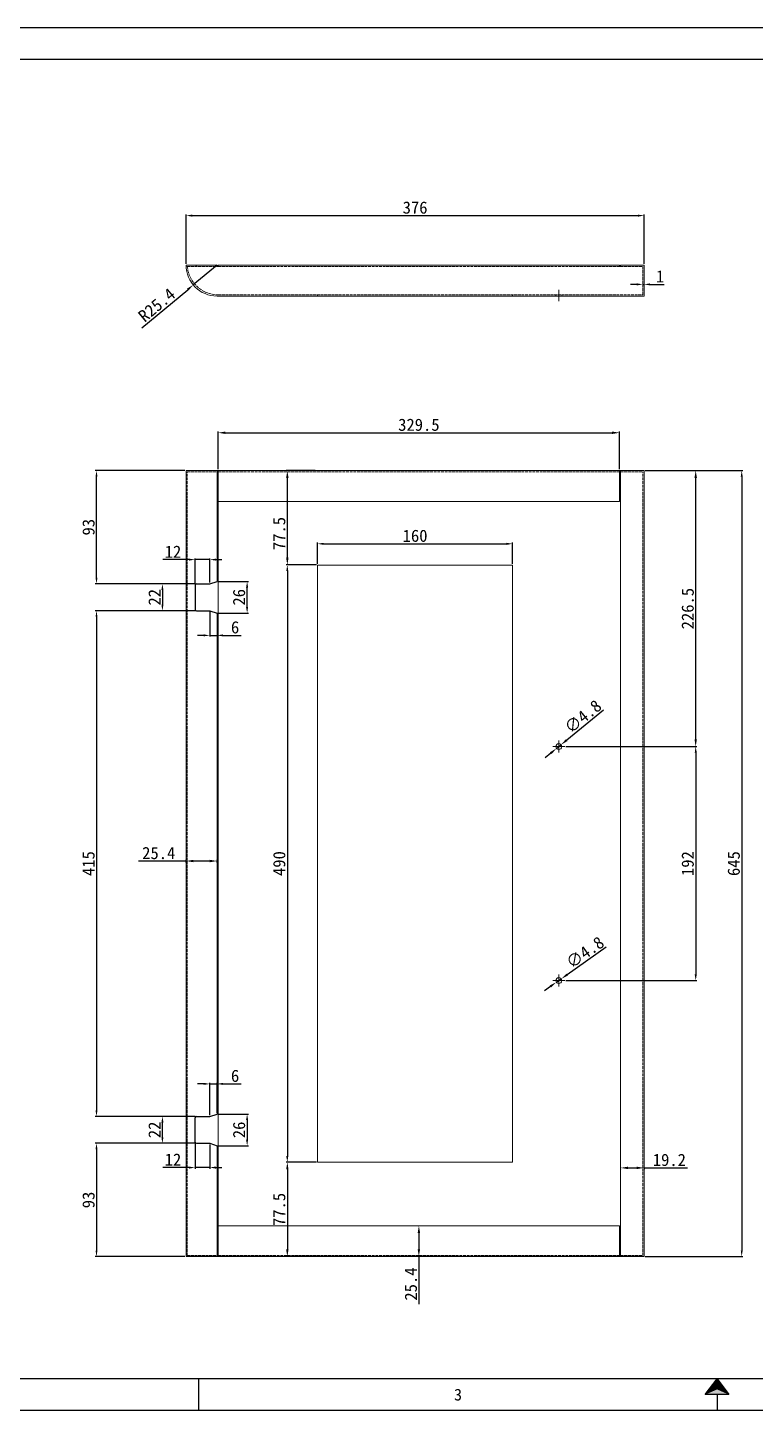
# Model space of a CAD drawing. Header units: millimetres. Extents: x 12436 to 30221, y 8547 to 23793.
# Drawn here: x 14589 to 15187, y 11352 to 12486 of the extents above; entities that cross this region are included whole.
import ezdxf
from ezdxf.enums import TextEntityAlignment as Align

# ---------------------------------------------------------------- set-up
doc = ezdxf.new("R2010")
doc.units = ezdxf.units.MM
doc.header["$PDSIZE"] = -1
for name, pattern in [('ACAD_ISO02W100', [15, 12, -3]), ('CENTER', [10.16, 6.35, -1.27, 1.27, -1.27]), ('CENTERX2', [20.32, 12.7, -2.54, 2.54, -2.54]), ('DOT', [0.25, 0, -0.25])]:
    doc.linetypes.add(name, pattern=pattern)
for name, color, linetype in [('print', 30, 'Continuous'), ('点画线', 1, 'CENTER'), ('虚线', 6, 'ACAD_ISO02W100')]:
    doc.layers.add(name, color=color, linetype=linetype)
doc.styles.add('Dartop', font='SIMFANG.TTF')
doc.dimstyles.new('0', dxfattribs={"dimtxt": 10, "dimasz": 5, "dimexe": 1, "dimexo": 1, "dimgap": 1.524, "dimtad": 1, "dimdec": 0, "dimzin": 0, "dimdsep": 46, "dimtxsty": 'Standard', "dimcen": 2.5, "dimclrd": 4, "dimclre": 4, "dimclrt": 4, "dimadec": 0, "dimazin": 0, "dimtfac": 1, "dimtdec": 0, "dimtmove": 0, "dimatfit": 3, "dimfxl": 1, "dimtzin": 0, "dimarcsym": 0})
doc.dimstyles.new('副本 ISO-25', dxfattribs={"dimtxt": 10, "dimasz": 6, "dimexe": 1, "dimexo": 1, "dimgap": 1.524, "dimtad": 1, "dimdec": 1, "dimzin": 0, "dimdsep": 46, "dimtxsty": 'Standard', "dimcen": 2.5, "dimclrd": 4, "dimclre": 4, "dimclrt": 4, "dimadec": 0, "dimazin": 0, "dimtfac": 1, "dimtdec": 1, "dimtmove": 0, "dimatfit": 3, "dimfxl": 1, "dimtzin": 0, "dimarcsym": 0})

# ---------------------------------------------------------------- blocks, each defined once
blk = doc.blocks.new('SW_CENTERMARKSYMBOL_1')
at = {"color": 0, "linetype": 'Continuous', "lineweight": 0}
for p, q in [((-2.5, 0), (-4.9, 0)), ((0, 0), (-2.5, 0)), ((0, 2.5), (0, 4.9)), ((0, 0), (0, 2.5)), ((0, 0), (0, -2.5)), ((0, 0), (2.5, 0)), ((2.5, 0), (4.9, 0)), ((0, -2.5), (0, -4.9))]:
    blk.add_line(p, q, dxfattribs=at)
blk = doc.blocks.new('*D479')
at = {"color": 4, "lineweight": -2}
for p, q in [((14744.9, 12291.6), (14725.4, 12275.4)), ((14683.1, 12240.1), (14720.8, 12271.5))]:
    blk.add_line(p, q, dxfattribs=at)
at = {"color": 4}
blk.add_solid([(14720.1, 12272.3), (14721.4, 12270.8), (14725.4, 12275.4)], dxfattribs=at)
at = {"layer": 'Defpoints', "color": 0}
for p in [(14744.9, 12291.6), (14725.4, 12275.4)]:
    blk.add_point(p, dxfattribs=at)
at = {"color": 4, "lineweight": 9, "insert": (14695.4, 12258.9), "char_height": 10, "attachment_point": 5, "rotation": 39.8161}
blk.add_mtext('R25.4', dxfattribs=at)
blk = doc.blocks.new('*D480')
at = {"color": 4, "lineweight": -2}
for p, q in [((14719.5, 12292.6), (14719.5, 12333.3)), ((14724.5, 12332.3), (15090.5, 12332.3)), ((15095.5, 12292.6), (15095.5, 12333.3))]:
    blk.add_line(p, q, dxfattribs=at)
at = {"color": 4}
for points in [[(14724.5, 12333.1), (14724.5, 12331.4), (14719.5, 12332.3)], [(15090.5, 12333.1), (15090.5, 12331.4), (15095.5, 12332.3)]]:
    blk.add_solid(points, dxfattribs=at)
at = {"layer": 'Defpoints', "color": 0}
for p in [(15095.5, 12332.3), (14719.5, 12291.6), (15095.5, 12291.6)]:
    blk.add_point(p, dxfattribs=at)
at = {"color": 4, "lineweight": 9, "insert": (14907.5, 12338.8), "char_height": 10, "attachment_point": 5}
blk.add_mtext('376', dxfattribs=at)
blk = doc.blocks.new('*D482')
at = {"color": 4, "lineweight": -2}
for p, q in [((15096.5, 12123.1), (15176.7, 12123.1)), ((15175.7, 12118.1), (15175.7, 11483.1)), ((15096.5, 11478.1), (15176.7, 11478.1))]:
    blk.add_line(p, q, dxfattribs=at)
at = {"color": 4}
for points in [[(15174.9, 12118.1), (15176.5, 12118.1), (15175.7, 12123.1)], [(15174.9, 11483.1), (15176.5, 11483.1), (15175.7, 11478.1)]]:
    blk.add_solid(points, dxfattribs=at)
at = {"layer": 'Defpoints', "color": 0}
for p in [(15095.5, 12123.1), (15095.5, 11478.1), (15175.7, 11478.1)]:
    blk.add_point(p, dxfattribs=at)
at = {"color": 4, "lineweight": 9, "insert": (15169.2, 11800.6), "char_height": 10, "attachment_point": 5, "rotation": 90}
blk.add_mtext('645', dxfattribs=at)
blk = doc.blocks.new('*D483')
at = {"color": 4, "lineweight": -2}
for p, q in [((14745.8, 12124.1), (14745.8, 12155.1)), ((14751.8, 12154.1), (15069.3, 12154.1)), ((15075.3, 12124.1), (15075.3, 12155.1))]:
    blk.add_line(p, q, dxfattribs=at)
at = {"color": 4}
for points in [[(14751.8, 12155.1), (14751.8, 12153.1), (14745.8, 12154.1)], [(15069.3, 12155.1), (15069.3, 12153.1), (15075.3, 12154.1)]]:
    blk.add_solid(points, dxfattribs=at)
at = {"layer": 'Defpoints', "color": 0}
for p in [(15075.3, 12154.1), (14745.8, 12123.1), (15075.3, 12123.1)]:
    blk.add_point(p, dxfattribs=at)
at = {"color": 4, "lineweight": 9, "insert": (14910.6, 12160.6), "char_height": 10, "attachment_point": 5}
blk.add_mtext('329.5', dxfattribs=at)
blk = doc.blocks.new('*D484')
at = {"color": 4, "lineweight": -2}
for p, q in [((15062.2, 11926.6), (15032, 11901.9)), ((15019, 11891.3), (15014.3, 11887.5)), ((15023.6, 11895.1), (15027.3, 11898.1))]:
    blk.add_line(p, q, dxfattribs=at)
at = {"color": 4}
for points in [[(15031.4, 11902.7), (15032.6, 11901.1), (15027.3, 11898.1)], [(15018.3, 11892), (15019.6, 11890.5), (15023.6, 11895.1)]]:
    blk.add_solid(points, dxfattribs=at)
at = {"layer": 'Defpoints', "color": 0}
for p in [(15023.6, 11895.1), (15027.3, 11898.1)]:
    blk.add_point(p, dxfattribs=at)
at = {"color": 4, "lineweight": 9, "insert": (15045.3, 11921.2), "char_height": 10, "attachment_point": 5, "rotation": 39.2438}
blk.add_mtext('∅4.8', dxfattribs=at)
blk = doc.blocks.new('*D485')
at = {"color": 4, "lineweight": -2}
for p, q in [((15064.3, 11731.9), (15032.4, 11709.4)), ((15018.6, 11699.7), (15013.7, 11696.3)), ((15023.5, 11703.2), (15027.4, 11706))]:
    blk.add_line(p, q, dxfattribs=at)
at = {"color": 4}
for points in [[(15031.8, 11710.2), (15032.9, 11708.6), (15027.4, 11706)], [(15018, 11700.6), (15019.2, 11698.9), (15023.5, 11703.2)]]:
    blk.add_solid(points, dxfattribs=at)
at = {"layer": 'Defpoints', "color": 0}
for p in [(15023.5, 11703.2), (15027.4, 11706)]:
    blk.add_point(p, dxfattribs=at)
at = {"color": 4, "lineweight": 9, "insert": (15047, 11727.7), "char_height": 10, "attachment_point": 5, "rotation": 35.1368}
blk.add_mtext('∅4.8', dxfattribs=at)
blk = doc.blocks.new('*D486')
at = {"color": 4, "lineweight": -2}
for p, q in [((15032.4, 11896.6), (15138.9, 11896.6)), ((15137.9, 11891.6), (15137.9, 11709.6)), ((15031.4, 11704.6), (15138.9, 11704.6))]:
    blk.add_line(p, q, dxfattribs=at)
at = {"color": 4}
for points in [[(15137.1, 11891.6), (15138.8, 11891.6), (15137.9, 11896.6)], [(15137.1, 11709.6), (15138.8, 11709.6), (15137.9, 11704.6)]]:
    blk.add_solid(points, dxfattribs=at)
at = {"layer": 'Defpoints', "color": 0}
for p in [(15031.4, 11896.6), (15030.4, 11704.6), (15137.9, 11704.6)]:
    blk.add_point(p, dxfattribs=at)
at = {"color": 4, "lineweight": 9, "insert": (15131.4, 11800.6), "char_height": 10, "attachment_point": 5, "rotation": 90}
blk.add_mtext('192', dxfattribs=at)
blk = doc.blocks.new('*D487')
at = {"color": 4, "lineweight": -2}
for p, q in [((15096.5, 12123.1), (15138.9, 12123.1)), ((15137.9, 11902.6), (15137.9, 12117.1)), ((15031.4, 11896.6), (15138.9, 11896.6))]:
    blk.add_line(p, q, dxfattribs=at)
at = {"color": 4}
for points in [[(15136.9, 12117.1), (15138.9, 12117.1), (15137.9, 12123.1)], [(15136.9, 11902.6), (15138.9, 11902.6), (15137.9, 11896.6)]]:
    blk.add_solid(points, dxfattribs=at)
at = {"layer": 'Defpoints', "color": 0}
for p in [(15095.5, 12123.1), (15137.9, 12123.1), (15030.4, 11896.6)]:
    blk.add_point(p, dxfattribs=at)
at = {"color": 4, "lineweight": 9, "insert": (15131.4, 12009.8), "char_height": 10, "attachment_point": 5, "rotation": 90}
blk.add_mtext('226.5', dxfattribs=at)
blk = doc.blocks.new('*D488')
at = {"color": 4, "lineweight": -2}
for p, q in [((14827.5, 12046.6), (14827.5, 12064)), ((14832.5, 12063), (14982.5, 12063)), ((14987.5, 12046.6), (14987.5, 12064))]:
    blk.add_line(p, q, dxfattribs=at)
at = {"color": 4}
for points in [[(14832.5, 12063.8), (14832.5, 12062.1), (14827.5, 12063)], [(14982.5, 12063.8), (14982.5, 12062.1), (14987.5, 12063)]]:
    blk.add_solid(points, dxfattribs=at)
at = {"layer": 'Defpoints', "color": 0}
for p in [(14987.5, 12063), (14827.5, 12045.6), (14987.5, 12045.6)]:
    blk.add_point(p, dxfattribs=at)
at = {"color": 4, "lineweight": 9, "insert": (14907.5, 12069.5), "char_height": 10, "attachment_point": 5}
blk.add_mtext('160', dxfattribs=at)
blk = doc.blocks.new('*D489')
at = {"color": 4, "lineweight": -2}
for p, q in [((14826.5, 12045.6), (14801.6, 12045.6)), ((14802.6, 12040.6), (14802.6, 11560.6)), ((14826.5, 11555.6), (14801.6, 11555.6))]:
    blk.add_line(p, q, dxfattribs=at)
at = {"color": 4}
for points in [[(14801.7, 12040.6), (14803.4, 12040.6), (14802.6, 12045.6)], [(14801.7, 11560.6), (14803.4, 11560.6), (14802.6, 11555.6)]]:
    blk.add_solid(points, dxfattribs=at)
at = {"layer": 'Defpoints', "color": 0}
for p in [(14827.5, 12045.6), (14802.6, 11555.6), (14827.5, 11555.6)]:
    blk.add_point(p, dxfattribs=at)
at = {"color": 4, "lineweight": 9, "insert": (14796, 11800.6), "char_height": 10, "attachment_point": 5, "rotation": 90}
blk.add_mtext('490', dxfattribs=at)
blk = doc.blocks.new('*D490')
at = {"color": 4, "lineweight": -2}
for p, q in [((14825.5, 12123.1), (14801.6, 12123.1)), ((14802.6, 12051.6), (14802.6, 12117.1)), ((14826.5, 12045.6), (14801.6, 12045.6))]:
    blk.add_line(p, q, dxfattribs=at)
at = {"color": 4}
for points in [[(14801.6, 12117.1), (14803.6, 12117.1), (14802.6, 12123.1)], [(14801.6, 12051.6), (14803.6, 12051.6), (14802.6, 12045.6)]]:
    blk.add_solid(points, dxfattribs=at)
at = {"layer": 'Defpoints', "color": 0}
for p in [(14802.6, 12123.1), (14826.5, 12123.1), (14827.5, 12045.6)]:
    blk.add_point(p, dxfattribs=at)
at = {"color": 4, "lineweight": 9, "insert": (14796, 12071.4), "char_height": 10, "attachment_point": 5, "rotation": 90}
blk.add_mtext('77.5', dxfattribs=at)
blk = doc.blocks.new('*D491')
at = {"color": 4, "lineweight": -2}
for p, q in [((15076.3, 11550.1), (15076.3, 11549.9)), ((15082.3, 11550.9), (15089.5, 11550.9)), ((15095.5, 11550.9), (15131.2, 11550.9)), ((15095.5, 11550.1), (15095.5, 11549.9))]:
    blk.add_line(p, q, dxfattribs=at)
at = {"color": 4}
for points in [[(15082.3, 11551.9), (15082.3, 11549.9), (15076.3, 11550.9)], [(15089.5, 11551.9), (15089.5, 11549.9), (15095.5, 11550.9)]]:
    blk.add_solid(points, dxfattribs=at)
at = {"layer": 'Defpoints', "color": 0}
for p in [(15076.3, 11551.1), (15095.5, 11551.1), (15095.5, 11550.9)]:
    blk.add_point(p, dxfattribs=at)
at = {"color": 4, "lineweight": 9, "insert": (15116.3, 11557.4), "char_height": 10, "attachment_point": 5}
blk.add_mtext('19.2', dxfattribs=at)
blk = doc.blocks.new('*D492')
at = {"color": 4, "lineweight": -2}
for p, q in [((14910.6, 11497.5), (14910.6, 11484.1)), ((14910.6, 11478.1), (14910.6, 11439))]:
    blk.add_line(p, q, dxfattribs=at)
at = {"color": 4}
for points in [[(14909.6, 11497.5), (14911.6, 11497.5), (14910.6, 11503.5)], [(14909.6, 11484.1), (14911.6, 11484.1), (14910.6, 11478.1)]]:
    blk.add_solid(points, dxfattribs=at)
at = {"layer": 'Defpoints', "color": 0}
for p in [(14910.6, 11503.5), (14910.6, 11478.1), (14910.6, 11478.1)]:
    blk.add_point(p, dxfattribs=at)
at = {"color": 4, "lineweight": 9, "insert": (14904.1, 11455.6), "char_height": 10, "attachment_point": 5, "rotation": 90}
blk.add_mtext('25.4', dxfattribs=at)
blk = doc.blocks.new('*D493')
at = {"color": 4, "lineweight": -2}
for p, q in [((14719.5, 11802.7), (14680.4, 11802.7)), ((14719.5, 11801.6), (14719.5, 11803.7)), ((14738.9, 11802.7), (14725.5, 11802.7)), ((14744.9, 11801.6), (14744.9, 11803.7))]:
    blk.add_line(p, q, dxfattribs=at)
at = {"color": 4}
for points in [[(14725.5, 11803.7), (14725.5, 11801.7), (14719.5, 11802.7)], [(14738.9, 11803.7), (14738.9, 11801.7), (14744.9, 11802.7)]]:
    blk.add_solid(points, dxfattribs=at)
at = {"layer": 'Defpoints', "color": 0}
for p in [(14719.5, 11802.7), (14719.5, 11800.6), (14744.9, 11800.6)]:
    blk.add_point(p, dxfattribs=at)
at = {"color": 4, "lineweight": 9, "insert": (14697, 11809.2), "char_height": 10, "attachment_point": 5}
blk.add_mtext('25.4', dxfattribs=at)
blk = doc.blocks.new('*D494')
at = {"color": 4, "lineweight": -2}
for p, q in [((15089.5, 12275.8), (15084.5, 12275.8)), ((15094.5, 12275.8), (15095.5, 12275.8)), ((15100.5, 12275.8), (15111.9, 12275.8)), ((15094.5, 12274.9), (15094.5, 12274.8)), ((15095.5, 12274.9), (15095.5, 12274.8))]:
    blk.add_line(p, q, dxfattribs=at)
at = {"color": 4}
for points in [[(15089.5, 12276.7), (15089.5, 12275), (15094.5, 12275.8)], [(15100.5, 12276.7), (15100.5, 12275), (15095.5, 12275.8)]]:
    blk.add_solid(points, dxfattribs=at)
at = {"layer": 'Defpoints', "color": 0}
for p in [(15094.5, 12275.9), (15095.5, 12275.9), (15095.5, 12275.8)]:
    blk.add_point(p, dxfattribs=at)
at = {"color": 4, "lineweight": 9, "insert": (15108.7, 12282.4), "char_height": 10, "attachment_point": 5}
blk.add_mtext('1', dxfattribs=at)
blk = doc.blocks.new('*D503')
at = {"color": 4, "lineweight": -2}
for p, q in [((14826.5, 11555.6), (14801.6, 11555.6)), ((14802.6, 11549.6), (14802.6, 11484.1)), ((14826.5, 11478.1), (14801.6, 11478.1))]:
    blk.add_line(p, q, dxfattribs=at)
at = {"color": 4}
for points in [[(14801.6, 11549.6), (14803.6, 11549.6), (14802.6, 11555.6)], [(14801.6, 11484.1), (14803.6, 11484.1), (14802.6, 11478.1)]]:
    blk.add_solid(points, dxfattribs=at)
at = {"layer": 'Defpoints', "color": 0}
for p in [(14827.5, 11555.6), (14802.6, 11478.1), (14827.5, 11478.1)]:
    blk.add_point(p, dxfattribs=at)
at = {"color": 4, "lineweight": 9, "insert": (14796, 11516.8), "char_height": 10, "attachment_point": 5, "rotation": 90}
blk.add_mtext('77.5', dxfattribs=at)
blk = doc.blocks.new('*D506')
at = {"color": 4, "lineweight": -2}
for p, q in [((14718.5, 12123.1), (14644.9, 12123.1)), ((14645.9, 12035.1), (14645.9, 12118.1)), ((14726.9, 12030.1), (14644.9, 12030.1))]:
    blk.add_line(p, q, dxfattribs=at)
at = {"color": 4}
for points in [[(14645.1, 12118.1), (14646.7, 12118.1), (14645.9, 12123.1)], [(14645.1, 12035.1), (14646.7, 12035.1), (14645.9, 12030.1)]]:
    blk.add_solid(points, dxfattribs=at)
at = {"layer": 'Defpoints', "color": 0}
for p in [(14645.9, 12123.1), (14719.5, 12123.1), (14727.9, 12030.1)]:
    blk.add_point(p, dxfattribs=at)
at = {"color": 4, "lineweight": 9, "insert": (14639.4, 12076.6), "char_height": 10, "attachment_point": 5, "rotation": 90}
blk.add_mtext('93', dxfattribs=at)
blk = doc.blocks.new('*D507')
at = {"color": 4, "lineweight": -2}
for p, q in [((14726.9, 12008.1), (14644.9, 12008.1)), ((14645.9, 12003.1), (14645.9, 11598.1)), ((14726.9, 11593.1), (14644.9, 11593.1))]:
    blk.add_line(p, q, dxfattribs=at)
at = {"color": 4}
for points in [[(14645.1, 12003.1), (14646.7, 12003.1), (14645.9, 12008.1)], [(14645.1, 11598.1), (14646.7, 11598.1), (14645.9, 11593.1)]]:
    blk.add_solid(points, dxfattribs=at)
at = {"layer": 'Defpoints', "color": 0}
for p in [(14727.9, 12008.1), (14645.9, 11593.1), (14727.9, 11593.1)]:
    blk.add_point(p, dxfattribs=at)
at = {"color": 4, "lineweight": 9, "insert": (14639.4, 11800.6), "char_height": 10, "attachment_point": 5, "rotation": 90}
blk.add_mtext('415', dxfattribs=at)
blk = doc.blocks.new('*U469')
at = {"color": 254, "linetype": 'Continuous', "extrusion": (0, 0, -1)}
for points in [[(-17, 0.333), (-16.812, 0.25), (-17, 0.5)], [(-17, 0.333), (-17, 0.5), (-17.188, 0.25)], [(-17, 0.333), (-17.188, 0.25), (-16.812, 0.25)]]:
    blk.add_solid(points, dxfattribs=at)
blk = doc.blocks.new('*D526')
at = {"color": 4, "lineweight": -2}
for p, q in [((14726.9, 12030.1), (14699, 12030.1)), ((14700, 12025.1), (14700, 12013.1)), ((14726.9, 12008.1), (14699, 12008.1))]:
    blk.add_line(p, q, dxfattribs=at)
at = {"color": 4}
for points in [[(14699.2, 12025.1), (14700.9, 12025.1), (14700, 12030.1)], [(14699.2, 12013.1), (14700.9, 12013.1), (14700, 12008.1)]]:
    blk.add_solid(points, dxfattribs=at)
at = {"layer": 'Defpoints', "color": 0}
for p in [(14727.9, 12030.1), (14700, 12008.1), (14727.9, 12008.1)]:
    blk.add_point(p, dxfattribs=at)
at = {"color": 4, "lineweight": 9, "insert": (14693.5, 12019.1), "char_height": 10, "attachment_point": 5, "rotation": 90}
blk.add_mtext('22', dxfattribs=at)
blk = doc.blocks.new('*D527')
at = {"color": 4, "lineweight": -2}
for p, q in [((14726.9, 11571.1), (14644.9, 11571.1)), ((14645.9, 11566.1), (14645.9, 11483.1)), ((14718.5, 11478.1), (14644.9, 11478.1))]:
    blk.add_line(p, q, dxfattribs=at)
at = {"color": 4}
for points in [[(14645.1, 11566.1), (14646.7, 11566.1), (14645.9, 11571.1)], [(14645.1, 11483.1), (14646.7, 11483.1), (14645.9, 11478.1)]]:
    blk.add_solid(points, dxfattribs=at)
at = {"layer": 'Defpoints', "color": 0}
for p in [(14727.9, 11571.1), (14645.9, 11478.1), (14719.5, 11478.1)]:
    blk.add_point(p, dxfattribs=at)
at = {"color": 4, "lineweight": 9, "insert": (14639.4, 11524.6), "char_height": 10, "attachment_point": 5, "rotation": 90}
blk.add_mtext('93', dxfattribs=at)
blk = doc.blocks.new('*D528')
at = {"color": 4, "lineweight": -2}
for p, q in [((14721.9, 12050), (14700.5, 12050)), ((14726.9, 12030.1), (14726.9, 12051)), ((14738.9, 12050), (14726.9, 12050)), ((14738.9, 12031.1), (14738.9, 12051)), ((14743.9, 12050), (14748.9, 12050))]:
    blk.add_line(p, q, dxfattribs=at)
at = {"color": 4}
for points in [[(14721.9, 12050.8), (14721.9, 12049.2), (14726.9, 12050)], [(14743.9, 12050.8), (14743.9, 12049.2), (14738.9, 12050)]]:
    blk.add_solid(points, dxfattribs=at)
at = {"layer": 'Defpoints', "color": 0}
for p in [(14726.9, 12050), (14726.9, 12029.1), (14738.9, 12030.1)]:
    blk.add_point(p, dxfattribs=at)
at = {"color": 4, "lineweight": 9, "insert": (14708.7, 12056.5), "char_height": 10, "attachment_point": 5}
blk.add_mtext('12', dxfattribs=at)
blk = doc.blocks.new('*D529')
at = {"color": 4, "lineweight": -2}
for p, q in [((14745.9, 12032.1), (14770.6, 12032.1)), ((14769.6, 12011.1), (14769.6, 12027.1)), ((14745.9, 12006.1), (14770.6, 12006.1))]:
    blk.add_line(p, q, dxfattribs=at)
at = {"color": 4}
for points in [[(14768.7, 12027.1), (14770.4, 12027.1), (14769.6, 12032.1)], [(14768.7, 12011.1), (14770.4, 12011.1), (14769.6, 12006.1)]]:
    blk.add_solid(points, dxfattribs=at)
at = {"layer": 'Defpoints', "color": 0}
for p in [(14744.9, 12032.1), (14769.6, 12032.1), (14744.9, 12006.1)]:
    blk.add_point(p, dxfattribs=at)
at = {"color": 4, "lineweight": 9, "insert": (14763, 12019.1), "char_height": 10, "attachment_point": 5, "rotation": 90}
blk.add_mtext('26', dxfattribs=at)
blk = doc.blocks.new('*D530')
at = {"color": 4, "lineweight": -2}
for p, q in [((14738.9, 12007.1), (14738.9, 11986.8)), ((14744.9, 12005.1), (14744.9, 11986.8)), ((14733.9, 11987.8), (14728.9, 11987.8)), ((14738.9, 11987.8), (14744.9, 11987.8)), ((14749.9, 11987.8), (14764.6, 11987.8))]:
    blk.add_line(p, q, dxfattribs=at)
at = {"color": 4}
for points in [[(14733.9, 11988.7), (14733.9, 11987), (14738.9, 11987.8)], [(14749.9, 11988.7), (14749.9, 11987), (14744.9, 11987.8)]]:
    blk.add_solid(points, dxfattribs=at)
at = {"layer": 'Defpoints', "color": 0}
for p in [(14738.9, 12008.1), (14744.9, 12006.1), (14744.9, 11987.8)]:
    blk.add_point(p, dxfattribs=at)
at = {"color": 4, "lineweight": 9, "insert": (14759.7, 11994.4), "char_height": 10, "attachment_point": 5}
blk.add_mtext('6', dxfattribs=at)
blk = doc.blocks.new('*D531')
at = {"color": 4, "lineweight": -2}
for p, q in [((14726.9, 11593.1), (14699, 11593.1)), ((14700, 11576.1), (14700, 11588.1)), ((14726.9, 11571.1), (14699, 11571.1))]:
    blk.add_line(p, q, dxfattribs=at)
at = {"color": 4}
for points in [[(14699.2, 11588.1), (14700.9, 11588.1), (14700, 11593.1)], [(14699.2, 11576.1), (14700.9, 11576.1), (14700, 11571.1)]]:
    blk.add_solid(points, dxfattribs=at)
at = {"layer": 'Defpoints', "color": 0}
for p in [(14700, 11593.1), (14727.9, 11593.1), (14727.9, 11571.1)]:
    blk.add_point(p, dxfattribs=at)
at = {"color": 4, "lineweight": 9, "insert": (14693.5, 11582.1), "char_height": 10, "attachment_point": 5, "rotation": 90}
blk.add_mtext('22', dxfattribs=at)
blk = doc.blocks.new('*D532')
at = {"color": 4, "lineweight": -2}
for p, q in [((14726.9, 11571.1), (14726.9, 11550.2)), ((14738.9, 11570.1), (14738.9, 11550.2)), ((14721.9, 11551.2), (14700.5, 11551.2)), ((14738.9, 11551.2), (14726.9, 11551.2)), ((14743.9, 11551.2), (14748.9, 11551.2))]:
    blk.add_line(p, q, dxfattribs=at)
at = {"color": 4}
for points in [[(14721.9, 11552), (14721.9, 11550.3), (14726.9, 11551.2)], [(14743.9, 11552), (14743.9, 11550.3), (14738.9, 11551.2)]]:
    blk.add_solid(points, dxfattribs=at)
at = {"layer": 'Defpoints', "color": 0}
for p in [(14726.9, 11572.1), (14738.9, 11571.1), (14726.9, 11551.2)]:
    blk.add_point(p, dxfattribs=at)
at = {"color": 4, "lineweight": 9, "insert": (14708.7, 11557.7), "char_height": 10, "attachment_point": 5}
blk.add_mtext('12', dxfattribs=at)
blk = doc.blocks.new('*D533')
at = {"color": 4, "lineweight": -2}
for p, q in [((14745.9, 11595.1), (14770.6, 11595.1)), ((14769.6, 11590.1), (14769.6, 11574.1)), ((14745.9, 11569.1), (14770.6, 11569.1))]:
    blk.add_line(p, q, dxfattribs=at)
at = {"color": 4}
for points in [[(14768.7, 11590.1), (14770.4, 11590.1), (14769.6, 11595.1)], [(14768.7, 11574.1), (14770.4, 11574.1), (14769.6, 11569.1)]]:
    blk.add_solid(points, dxfattribs=at)
at = {"layer": 'Defpoints', "color": 0}
for p in [(14744.9, 11595.1), (14744.9, 11569.1), (14769.6, 11569.1)]:
    blk.add_point(p, dxfattribs=at)
at = {"color": 4, "lineweight": 9, "insert": (14763, 11582.1), "char_height": 10, "attachment_point": 5, "rotation": 90}
blk.add_mtext('26', dxfattribs=at)
blk = doc.blocks.new('*D534')
at = {"color": 4, "lineweight": -2}
for p, q in [((14733.9, 11619.8), (14728.9, 11619.8)), ((14738.9, 11594.1), (14738.9, 11620.8)), ((14738.9, 11619.8), (14744.9, 11619.8)), ((14744.9, 11596.1), (14744.9, 11620.8)), ((14749.9, 11619.8), (14764.6, 11619.8))]:
    blk.add_line(p, q, dxfattribs=at)
at = {"color": 4}
for points in [[(14733.9, 11620.7), (14733.9, 11619), (14738.9, 11619.8)], [(14749.9, 11620.7), (14749.9, 11619), (14744.9, 11619.8)]]:
    blk.add_solid(points, dxfattribs=at)
at = {"layer": 'Defpoints', "color": 0}
for p in [(14744.9, 11619.8), (14744.9, 11595.1), (14738.9, 11593.1)]:
    blk.add_point(p, dxfattribs=at)
at = {"color": 4, "lineweight": 9, "insert": (14759.7, 11626.4), "char_height": 10, "attachment_point": 5}
blk.add_mtext('6', dxfattribs=at)

msp = doc.modelspace()

# ---------------------------------------------------------------- linework, layer by layer
for p, q in [((14445.65, 12460.7), (15980.568, 12460.7)), ((14726.883, 12029.078), (14726.883, 12009.078)), ((14727.883, 12030.078), (14738.883, 12030.078)), ((14738.883, 12030.078), (14744.883, 12032.078)), ((14727.883, 12008.078), (14738.883, 12008.078)), ((14738.883, 12008.078), (14744.883, 12006.078)), ((14738.883, 11593.078), (14744.883, 11595.078)), ((14726.883, 11572.078), (14726.883, 11592.078)), ((14727.883, 11593.078), (14738.883, 11593.078)), ((14727.883, 11571.078), (14738.883, 11571.078)), ((14738.883, 11571.078), (14744.883, 11569.078))]:
    msp.add_line(p, q)
at = {"color": 7, "linetype": 'Continuous', "lineweight": 15}
for p, q in [((14744.883, 12291.642), (14719.483, 12291.642)), ((14744.883, 12290.642), (14744.883, 12291.642)), ((14744.883, 12290.642), (14745.883, 12290.642)), ((14745.883, 12290.642), (14745.883, 12291.642)), ((15075.283, 12291.642), (14745.883, 12291.642)), ((15075.283, 12290.642), (15075.283, 12291.642)), ((15075.283, 12290.642), (15076.283, 12290.642)), ((15076.283, 12291.642), (15076.283, 12290.642)), ((15095.483, 12291.642), (15076.283, 12291.642)), ((15095.483, 12266.242), (15095.483, 12291.642)), ((14744.883, 12266.242), (15095.483, 12266.242)), ((14719.483, 11478.078), (14719.483, 12123.078)), ((14744.883, 12123.078), (14719.483, 12123.078)), ((14744.883, 12032.078), (14744.883, 12123.078)), ((14744.883, 12123.078), (14745.883, 12123.078)), ((14744.883, 12122.078), (14745.804, 12122.078)), ((14745.804, 12123.078), (14745.804, 11479.078)), ((15075.283, 12123.078), (14745.883, 12123.078)), ((15075.283, 12097.678), (15075.283, 12123.078)), ((15075.283, 12123.078), (15076.283, 12123.078)), ((15075.283, 12122.078), (15076.283, 12122.078)), ((15076.283, 11478.078), (15076.283, 12123.078)), ((15095.483, 12123.078), (15076.283, 12123.078)), ((15095.483, 11478.078), (15095.483, 12123.078)), ((14745.883, 12097.678), (15075.283, 12097.678)), ((14827.483, 12045.578), (14987.483, 12045.578)), ((14827.483, 11555.578), (14827.483, 12045.578)), ((14987.483, 12045.578), (14987.483, 11555.578)), ((14744.883, 11595.078), (14744.883, 12006.078)), ((14744.883, 11478.078), (14744.883, 11569.078)), ((14987.483, 11555.578), (14827.483, 11555.578)), ((14745.883, 11478.078), (14745.883, 11503.478)), ((14745.883, 11503.478), (15075.283, 11503.478)), ((15075.283, 11503.478), (15075.283, 11478.078)), ((14744.883, 11478.078), (14719.483, 11478.078)), ((14744.883, 11479.078), (14745.883, 11479.078)), ((14744.883, 11478.078), (14745.883, 11478.078)), ((15075.283, 11478.078), (14745.883, 11478.078)), ((15075.283, 11479.078), (15076.283, 11479.078)), ((15075.283, 11478.078), (15076.283, 11478.078)), ((15095.483, 11478.078), (15076.283, 11478.078))]:
    msp.add_line(p, q, dxfattribs=at)
at = {"color": 0}
for p, q in [((15980.568, 11377.757), (14445.65, 11377.757)), ((14730.027, 11351.973), (14730.027, 11377.757)), ((15155.468, 11364.865), (15155.468, 11351.973))]:
    msp.add_line(p, q, dxfattribs=at)
at = {"color": 0, "linetype": 'DOT'}
msp.add_line((16006.352, 11351.973), (14394.082, 11351.973), dxfattribs=at)
at = {"color": 0}
msp.add_lwpolyline([(15155.468, 11377.757), (15165.138, 11364.865), (15145.799, 11364.865), (15155.468, 11377.757)], close=True, dxfattribs=at)
at = {"color": 7, "linetype": 'Continuous', "lineweight": 15}
for centre in [(15025.483, 11896.578), (15025.483, 11704.578)]:
    msp.add_circle(centre, 2.4, dxfattribs=at)
msp.add_arc((14744.883, 12291.642), 25.4, 180, 270, dxfattribs=at)
for centre, start, end in [((14727.883, 12029.078), 90, 180), ((14727.883, 12009.078), 180, 270), ((14727.883, 11592.078), 90, 180), ((14727.883, 11572.078), 180, 270)]:
    msp.add_arc(centre, 1, start, end)
at = {"layer": 'print', "color": 4}
msp.add_lwpolyline([(14394.082, 12486.484), (16032.136, 12486.484), (16032.136, 11351.973), (14394.082, 11351.973)], close=True, dxfattribs=at)
at = {"layer": '点画线', "linetype": 'CENTERX2', "lineweight": 0}
msp.add_line((15025.483, 12262.033), (15025.483, 12271.313), dxfattribs=at)
at = {"layer": '虚线', "linetype": 'ACAD_ISO02W100', "lineweight": 0, "ltscale": 0.2}
for p, q in [((14720.483, 12290.642), (14744.883, 12290.642)), ((14745.883, 12290.642), (15075.283, 12290.642)), ((15076.283, 12290.642), (15094.483, 12290.642)), ((15094.483, 12267.242), (15094.483, 12290.642)), ((14745.804, 12267.242), (15094.483, 12267.242)), ((14827.483, 12267.242), (14827.483, 12266.242)), ((14987.483, 12267.242), (14987.483, 12266.242)), ((14720.483, 11479.078), (14720.483, 12122.078)), ((14720.483, 12122.078), (14744.883, 12122.078)), ((14745.804, 12122.078), (15075.283, 12122.078)), ((15076.283, 12122.078), (15094.483, 12122.078)), ((15094.483, 11479.078), (15094.483, 12122.078)), ((14720.483, 11479.078), (14744.883, 11479.078)), ((14745.883, 11479.078), (15075.283, 11479.078)), ((15076.283, 11479.078), (15094.483, 11479.078))]:
    msp.add_line(p, q, dxfattribs=at)
msp.add_arc((14745.804, 12292.642), 25.4, 184.516154, 270, dxfattribs=at)
for points in [[(14727.633, 12291.642), (14727.633, 12290.642)], [(15023.083, 12267.242), (15023.083, 12266.242)], [(15027.883, 12266.242), (15027.883, 12267.242)]]:
    msp.add_open_spline(points, degree=1, dxfattribs=at)

# ---------------------------------------------------------------- block references
at = {"color": 0, "linetype": 'Continuous', "xscale": 51.5687079656127, "yscale": 51.56870796600379, "zscale": 51.56870796599966}
msp.add_blockref('*U469', (14278.8, 11351.973), dxfattribs=at)
at = {"layer": '点画线', "lineweight": 0}
for p in [(15025.483, 11896.578), (15025.483, 11704.578)]:
    msp.add_blockref('SW_CENTERMARKSYMBOL_1', p, dxfattribs=at)

# ---------------------------------------------------------------- texts
at = {"color": 0, "style": 'Dartop'}
msp.add_text('3', height=9.669, dxfattribs=at).set_placement((14942.748, 11364.865), align=Align.MIDDLE_CENTER)

# ---------------------------------------------------------------- dimensions: what is measured, and where the dimension line sits
at = {"lineweight": 9}
for base, p1, p2, dimstyle, picture, middle in [((15095.483, 12332.253), (14719.483, 12291.642), (15095.483, 12291.642), '0', '*D480', (14907.483, 12338.777)), ((15095.483, 12275.834), (15094.483, 12275.912), (15095.483, 12275.912), '0', '*D494', (15108.673, 12282.358)), ((14726.883, 12049.99), (14738.883, 12030.078), (14726.883, 12029.078), '0', '*D528', (14708.692, 12056.514)), ((14719.483, 11802.663), (14744.883, 11800.578), (14719.483, 11800.578), '副本 ISO-25', '*D493', (14696.959, 11809.187)), ((14744.883, 11619.847), (14738.883, 11593.078), (14744.883, 11595.078), '0', '*D534', (14759.74, 11626.371)), ((14726.883, 11551.167), (14738.883, 11571.078), (14726.883, 11572.078), '0', '*D532', (14708.692, 11557.691)), ((15095.483, 11550.882), (15076.283, 11551.101), (15095.483, 11551.101), '副本 ISO-25', '*D491', (15116.34, 11557.406))]:
    dim = msp.add_linear_dim(base=base, p1=p1, p2=p2, dimstyle=dimstyle, dxfattribs=at)
    dim.commit()
    dim.dimension.update_dxf_attribs({"geometry": picture, "text_midpoint": middle})
dim = msp.add_radius_dim(center=(14744.883, 12291.642), mpoint=(14725.373, 12275.378), dimstyle='副本 ISO-25', dxfattribs=at)
dim.commit()
dim.dimension.update_dxf_attribs({"geometry": '*D479', "text_midpoint": (14695.445, 12258.923)})
for base, p1, p2, dimstyle, picture, middle in [((15075.283, 12154.103), (14745.804, 12123.078), (15075.283, 12123.078), '副本 ISO-25', '*D483', (14910.583, 12154.103)), ((14987.483, 12062.97), (14827.483, 12045.578), (14987.483, 12045.578), '0', '*D488', (14907.483, 12062.97)), ((14744.883, 11987.834), (14738.883, 12008.078), (14744.883, 12006.078), '0', '*D530', (14759.74, 11987.834))]:
    dim = msp.add_linear_dim(base=base, p1=p1, p2=p2, dimstyle=dimstyle, dxfattribs=at)
    dim.commit()
    dim.dimension.update_dxf_attribs({"geometry": picture, "text_midpoint": middle, "dimtype": 160})
for base, p1, p2, angle, dimstyle, picture, middle in [((14645.907, 12123.078), (14727.883, 12030.078), (14719.483, 12123.078), 90, '0', '*D506', (14639.383, 12076.578)), ((15137.94, 12123.078), (15030.383, 11896.578), (15095.483, 12123.078), 90, '副本 ISO-25', '*D487', (15131.416, 12009.828)), ((14802.553, 11555.578), (14827.483, 12045.578), (14827.483, 11555.578), 90, '0', '*D489', (14796.029, 11800.578)), ((14645.907, 11593.078), (14727.883, 12008.078), (14727.883, 11593.078), 90, '0', '*D507', (14639.383, 11800.578)), ((15137.94, 11704.578), (15031.383, 11896.578), (15030.383, 11704.578), 90, '0', '*D486', (15131.416, 11800.578)), ((14645.907, 11478.078), (14727.883, 11571.078), (14719.483, 11478.078), 270, '0', '*D527', (14639.383, 11524.578)), ((14802.553, 11478.078), (14827.483, 11555.578), (14827.483, 11478.078), 90, '副本 ISO-25', '*D503', (14796.029, 11516.828)), ((14910.583, 11478.078), (14910.583, 11503.478), (14910.583, 11478.078), 90, '副本 ISO-25', '*D492', (14904.059, 11455.554))]:
    dim = msp.add_linear_dim(base=base, p1=p1, p2=p2, angle=angle, dimstyle=dimstyle, dxfattribs=at)
    dim.commit()
    dim.dimension.update_dxf_attribs({"geometry": picture, "text_midpoint": middle})
for base, p1, p2, angle, dimstyle, picture, middle in [((14802.553, 12123.078), (14827.483, 12045.578), (14826.483, 12123.078), 90, '副本 ISO-25', '*D490', (14802.553, 12071.354)), ((15175.714, 11478.078), (15095.483, 12123.078), (15095.483, 11478.078), 90, '0', '*D482', (15175.714, 11800.578)), ((14700.039, 12008.078), (14727.883, 12030.078), (14727.883, 12008.078), 90, '0', '*D526', (14700.039, 12019.078)), ((14769.568, 12032.078), (14744.883, 12006.078), (14744.883, 12032.078), 90, '0', '*D529', (14769.568, 12019.078)), ((14769.568, 11569.078), (14744.883, 11595.078), (14744.883, 11569.078), 270, '0', '*D533', (14769.568, 11582.078)), ((14700.039, 11593.078), (14727.883, 11571.078), (14727.883, 11593.078), 270, '0', '*D531', (14700.039, 11582.078))]:
    dim = msp.add_linear_dim(base=base, p1=p1, p2=p2, angle=angle, dimstyle=dimstyle, dxfattribs=at)
    dim.commit()
    dim.dimension.update_dxf_attribs({"geometry": picture, "text_midpoint": middle, "dimtype": 160})
for p1, p2, picture, middle in [((15023.624, 11895.06), (15027.341, 11898.097), '*D484', (15045.305, 11921.194)), ((15023.52, 11703.197), (15027.445, 11705.96), '*D485', (15047.017, 11727.711))]:
    dim = msp.add_diameter_dim_2p(p1=p1, p2=p2, dimstyle='副本 ISO-25', dxfattribs=at)
    dim.commit()
    dim.dimension.update_dxf_attribs({"geometry": picture, "text_midpoint": middle})

doc.saveas('drawing.dxf')
